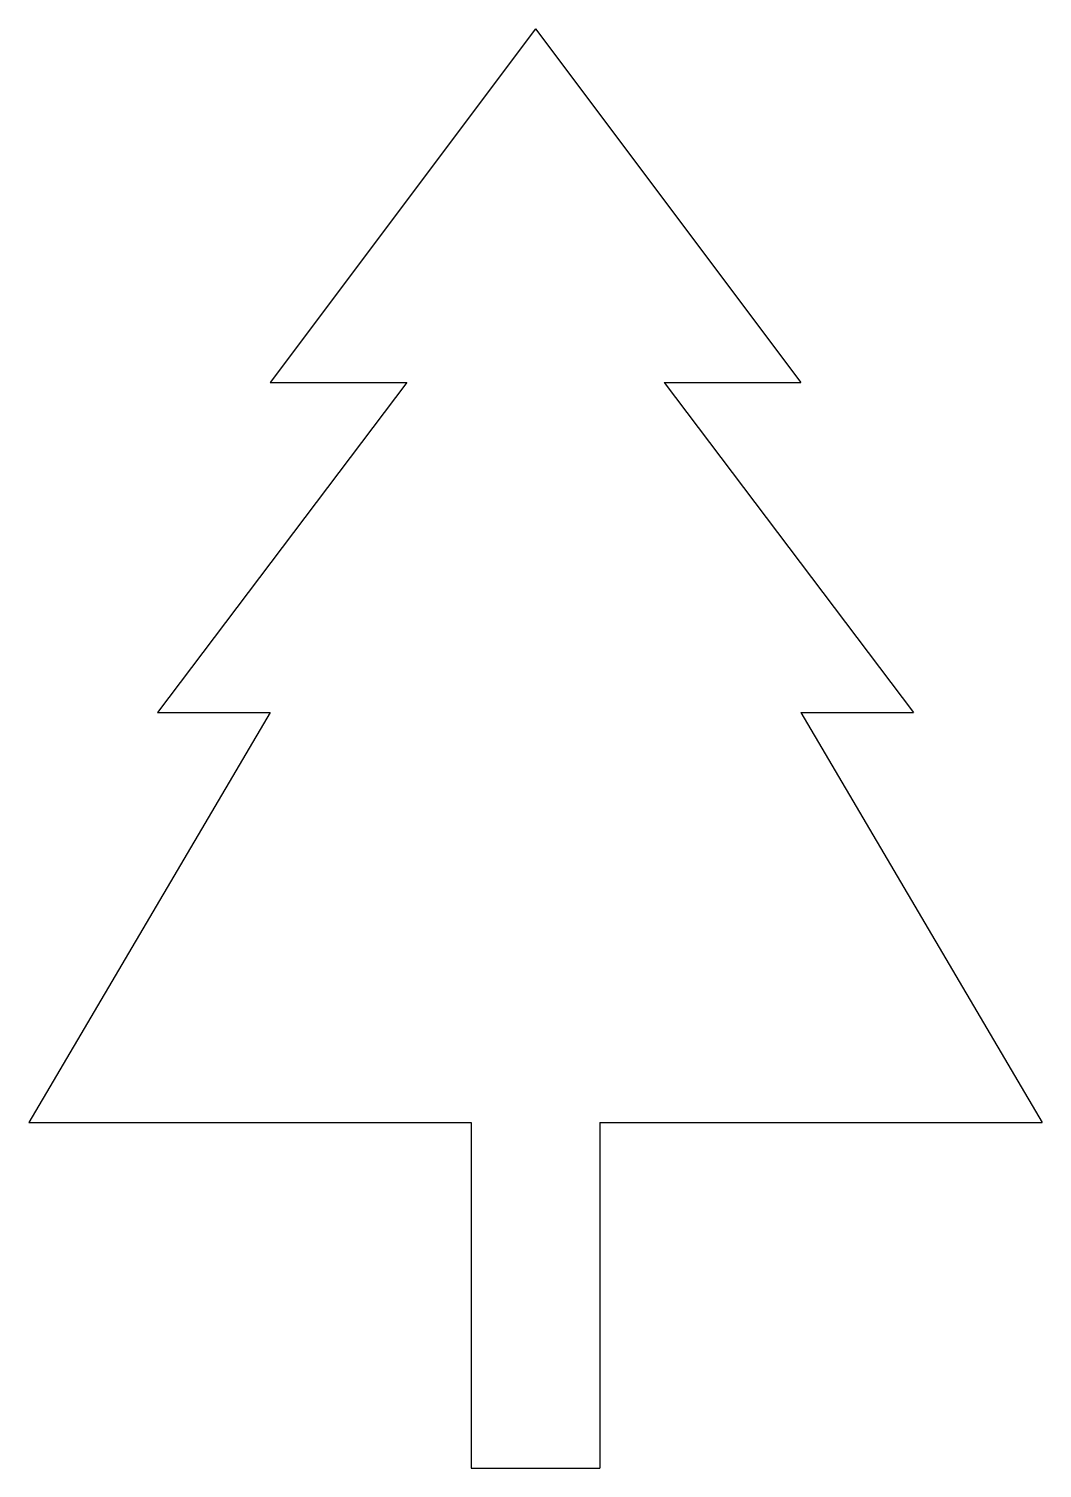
# Model space of a CAD drawing. Extents: x -0.71 to 0.71, y 0 to 2.02.
import ezdxf

# ---------------------------------------------------------------- set-up
doc = ezdxf.new("R2010")
doc.units = 0
doc.layers.get('0').update_dxf_attribs({"linetype": 'CONTINUOUS'})

msp = doc.modelspace()

# ---------------------------------------------------------------- linework, layer by layer
at = {"color": 0}
for p, q in [((0, 2.0167), (-0.3721, 1.521)), ((0, 2.0167), (0.3721, 1.521)), ((-0.1804, 1.521), (-0.5299, 1.059)), ((-0.3721, 1.521), (-0.1804, 1.521)), ((0.1804, 1.521), (0.5299, 1.059)), ((0.1804, 1.521), (0.3721, 1.521)), ((-0.3721, 1.059), (-0.7103, 0.4845)), ((-0.5299, 1.059), (-0.3721, 1.059)), ((0.3721, 1.059), (0.7103, 0.4845)), ((0.3721, 1.059), (0.5299, 1.059)), ((-0.7103, 0.4845), (-0.0902, 0.4845)), ((-0.0902, 0.4845), (-0.0902, 0)), ((0.0902, 0.4845), (0.0902, 0)), ((0.0902, 0.4845), (0.7103, 0.4845)), ((-0.0902, 0), (0.0902, 0))]:
    msp.add_line(p, q, dxfattribs=at)

doc.saveas('drawing.dxf')
